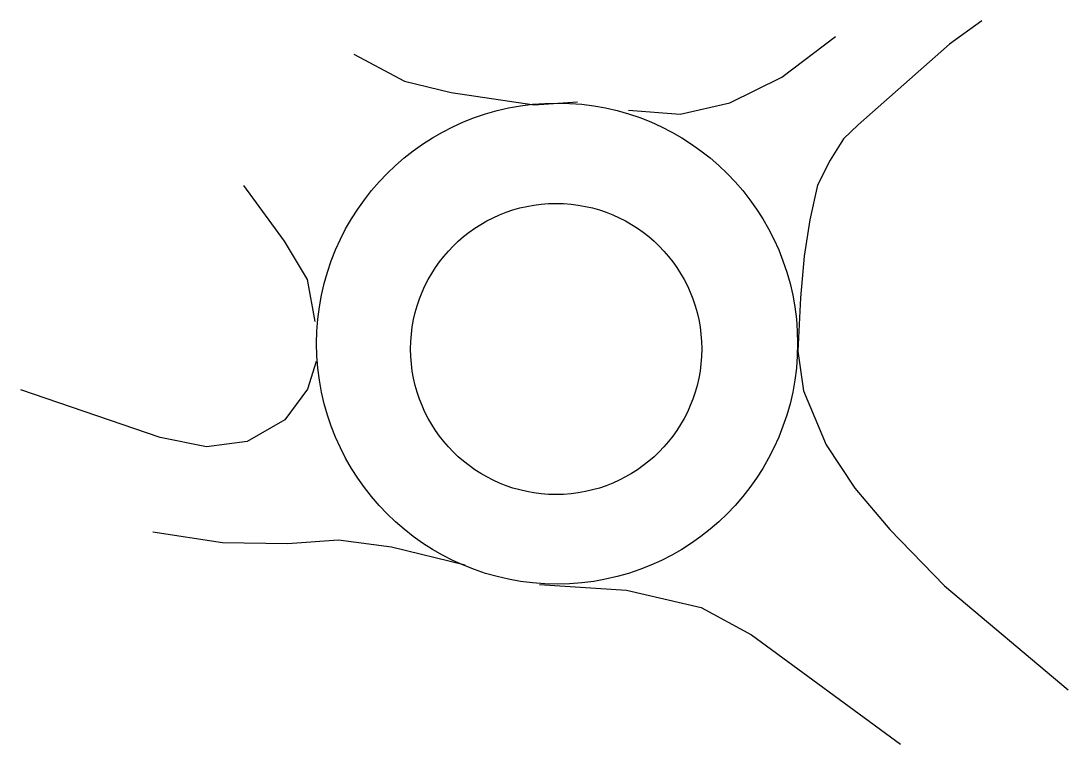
# Model space of a CAD drawing. Header units: millimetres. Extents: x -2131 to 75796, y -11260 to 42534.
import ezdxf

# ---------------------------------------------------------------- set-up
doc = ezdxf.new("R2010")
doc.units = ezdxf.units.MM

msp = doc.modelspace()

# ---------------------------------------------------------------- linework, layer by layer
for points in [[(69390, 42534), (66983, 40809), (60181, 34799), (59082, 33754), (58088, 32187), (57146, 30305), (56570, 27745), (56152, 25027), (55890, 21944), (55696, 17959), (56101, 15006), (57783, 11010), (59929, 7767), (62538, 4697), (66613, 513), (75796, -7231)], [(43076, 35899), (46931, 35591), (50631, 36438), (54486, 38363), (58495, 41366)], [(22647, 40057), (26424, 38055), (29894, 37208), (36061, 36284), (39299, 36515)], [(19772, 20169), (19187, 23287), (17480, 26161), (14456, 30301)], [(19829, 17201), (19187, 15131), (17510, 12864), (14697, 11238), (11687, 10843), (8232, 11533), (-2131, 15082)], [(7689, 4535), (12871, 3746), (17707, 3648), (21507, 3944), (25455, 3401), (30932, 2071)], [(36455, 613), (42940, 181), (48488, -1114), (52235, -3129), (63331, -11260)]]:
    msp.add_lwpolyline(points)
for centre, radius in [((37771, 18529), 17896), ((37700, 18131), 10831)]:
    msp.add_circle(centre, radius)

doc.saveas('drawing.dxf')
